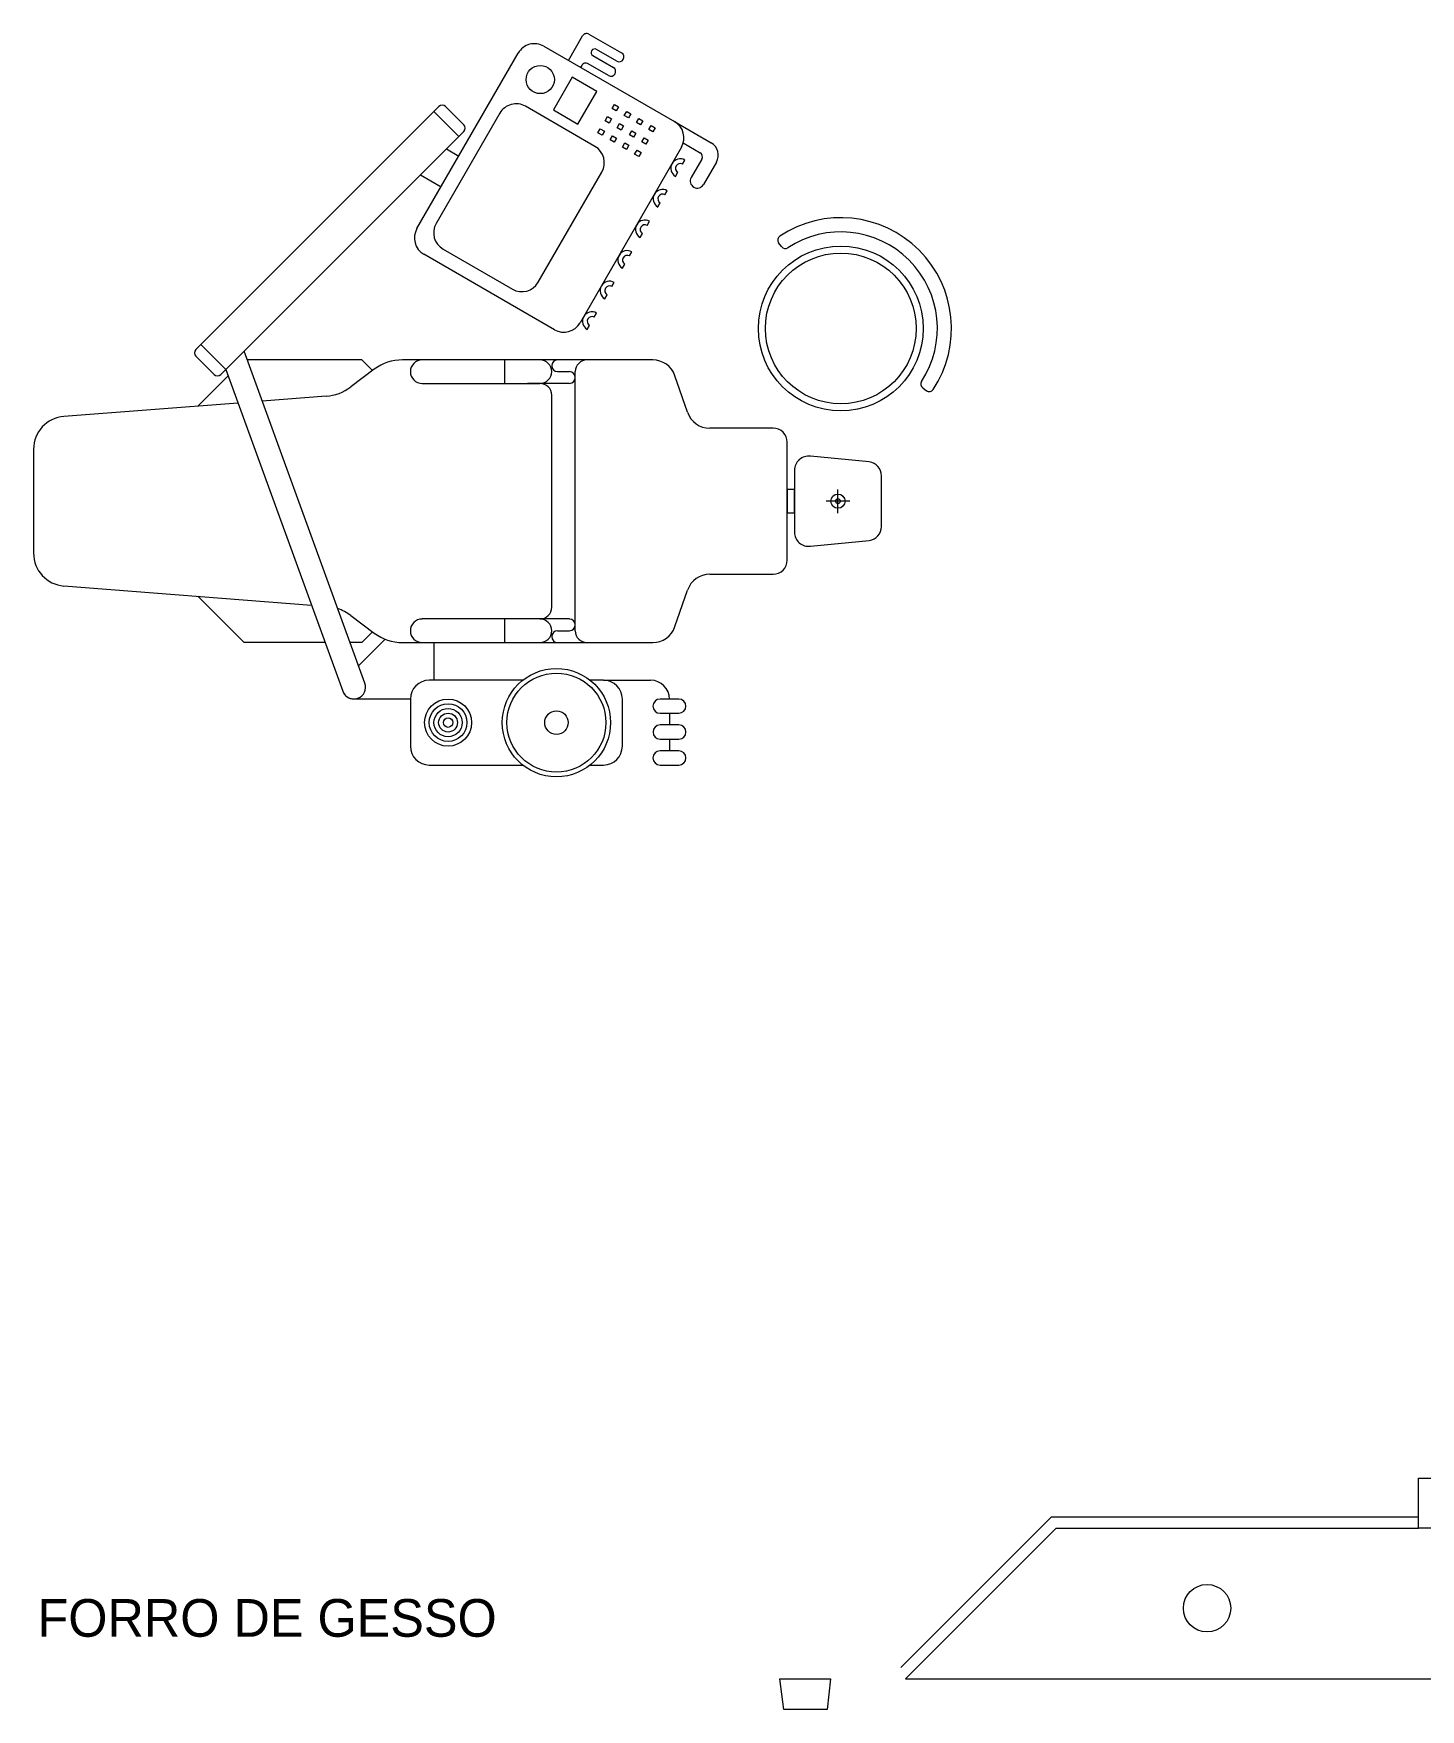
# Model space of a CAD drawing. Header units: metres. Extents: x 250.9 to 296.3, y -151.6 to -124.3.
# Drawn here: x 278.739 to 282.42, y -144.866 to -140.419 of the extents above; entities that cross this region are included whole.
import ezdxf
from ezdxf.enums import TextEntityAlignment as Align

# ---------------------------------------------------------------- set-up
doc = ezdxf.new("R2010")
doc.units = ezdxf.units.M
doc.header["$MEASUREMENT"] = 0
doc.layers.add('A. muebles', color=152, linetype='Continuous', lineweight=15)
doc.styles.add('STYLUS', font='stylu.ttf')

msp = doc.modelspace()

# ---------------------------------------------------------------- linework, layer by layer
at = {"layer": 'A. muebles'}
for p, q in [((280.1587, -140.4906), (280.1962, -140.4257)), ((280.2133, -140.4211), (280.2999, -140.4711)), ((279.7567, -140.9369), (280.0255, -140.4714)), ((280.0938, -140.4531), (280.4402, -140.6531)), ((280.2874, -140.4928), (280.2333, -140.4615)), ((280.1942, -140.5042), (280.1912, -140.5094)), ((280.2654, -140.5309), (280.2112, -140.4997)), ((280.2237, -140.478), (280.2779, -140.5092)), ((280.1687, -140.5355), (280.1187, -140.6221)), ((280.2337, -140.573), (280.1687, -140.5355)), ((280.1837, -140.6596), (280.2337, -140.573)), ((279.1832, -141.2448), (279.8019, -140.626)), ((279.8019, -140.626), (279.8152, -140.6128)), ((279.8682, -140.6923), (279.8019, -140.626)), ((279.8019, -140.626), (279.8682, -140.6923)), ((279.9767, -140.6309), (279.8079, -140.9232)), ((279.8328, -140.6128), (279.8814, -140.6614)), ((280.229, -140.7189), (280.045, -140.6126)), ((280.1187, -140.6221), (280.1837, -140.6596)), ((280.2558, -140.6507), (280.262, -140.6398)), ((280.2666, -140.6569), (280.2558, -140.6507)), ((280.262, -140.6398), (280.2729, -140.6461)), ((280.2729, -140.6461), (280.2666, -140.6569)), ((280.2745, -140.6182), (280.2808, -140.6074)), ((280.2854, -140.6244), (280.2745, -140.6182)), ((280.2808, -140.6074), (280.2916, -140.6136)), ((280.2916, -140.6136), (280.2854, -140.6244)), ((280.307, -140.6369), (280.3133, -140.6261)), ((280.3178, -140.6432), (280.307, -140.6369)), ((280.3133, -140.6261), (280.3241, -140.6324)), ((280.3241, -140.6324), (280.3178, -140.6432)), ((280.3395, -140.6557), (280.3457, -140.6449)), ((280.3457, -140.6449), (280.3566, -140.6511)), ((279.8682, -140.6923), (279.2495, -141.3111)), ((279.8814, -140.6791), (279.8682, -140.6923)), ((280.237, -140.6831), (280.2433, -140.6723)), ((280.2479, -140.6894), (280.237, -140.6831)), ((280.2433, -140.6723), (280.2541, -140.6786)), ((280.2541, -140.6786), (280.2479, -140.6894)), ((280.2695, -140.7019), (280.2758, -140.6911)), ((280.2758, -140.6911), (280.2866, -140.6973)), ((280.2883, -140.6694), (280.2945, -140.6586)), ((280.2991, -140.6757), (280.2883, -140.6694)), ((280.2945, -140.6586), (280.3053, -140.6648)), ((280.3053, -140.6648), (280.2991, -140.6757)), ((280.3207, -140.6882), (280.327, -140.6773)), ((280.3316, -140.6944), (280.3207, -140.6882)), ((280.327, -140.6773), (280.3378, -140.6836)), ((280.3378, -140.6836), (280.3316, -140.6944)), ((280.3503, -140.6619), (280.3395, -140.6557)), ((280.3566, -140.6511), (280.3503, -140.6619)), ((280.372, -140.6744), (280.3782, -140.6636)), ((280.3828, -140.6807), (280.372, -140.6744)), ((280.3782, -140.6636), (280.389, -140.6699)), ((280.389, -140.6699), (280.3828, -140.6807)), ((280.4402, -140.6531), (280.5376, -140.7094)), ((279.8348, -140.7257), (279.8677, -140.7447)), ((280.4585, -140.7214), (280.1897, -141.1869)), ((280.2803, -140.7081), (280.2695, -140.7019)), ((280.2866, -140.6973), (280.2803, -140.7081)), ((280.302, -140.7206), (280.3082, -140.7098)), ((280.3128, -140.7269), (280.302, -140.7206)), ((280.3082, -140.7098), (280.3191, -140.7161)), ((280.3191, -140.7161), (280.3128, -140.7269)), ((280.3345, -140.7394), (280.3407, -140.7286)), ((280.3453, -140.7456), (280.3345, -140.7394)), ((280.3407, -140.7286), (280.3515, -140.7348)), ((280.3515, -140.7348), (280.3453, -140.7456)), ((280.3532, -140.7069), (280.3595, -140.6961)), ((280.364, -140.7132), (280.3532, -140.7069)), ((280.3595, -140.6961), (280.3703, -140.7023)), ((280.3703, -140.7023), (280.364, -140.7132)), ((280.4633, -140.7099), (280.508, -140.7357)), ((280.4616, -140.7661), (280.4678, -140.7552)), ((280.5126, -140.7527), (280.4844, -140.8014)), ((280.5513, -140.7607), (280.5169, -140.8202)), ((279.7662, -140.7943), (279.8208, -140.8259)), ((280.0786, -141.0794), (280.2473, -140.7872)), ((280.4428, -140.7985), (280.4491, -140.7877)), ((280.396, -140.8797), (280.4022, -140.8689)), ((280.4147, -140.8473), (280.421, -140.8364)), ((280.3678, -140.9284), (280.3741, -140.9176)), ((280.3491, -140.9609), (280.3553, -140.9501)), ((280.1214, -141.2052), (279.775, -141.0052)), ((279.8262, -140.9915), (280.0103, -141.0977)), ((280.321, -141.0096), (280.3272, -140.9988)), ((280.7238, -140.9847), (280.7165, -140.9746)), ((280.3022, -141.0421), (280.3085, -141.0313)), ((280.2741, -141.0908), (280.2803, -141.08)), ((280.2553, -141.1233), (280.2616, -141.1125)), ((280.2272, -141.172), (280.2335, -141.1612)), ((280.2085, -141.2045), (280.2147, -141.1937)), ((279.1699, -141.258), (279.1832, -141.2448)), ((279.2495, -141.3111), (279.1832, -141.2448)), ((279.6189, -142.1433), (279.2982, -141.2623)), ((279.1699, -141.2757), (279.2185, -141.3243)), ((279.2362, -141.3243), (279.2495, -141.3111)), ((279.2495, -141.3111), (279.5601, -142.1646)), ((279.6109, -141.2853), (279.3066, -141.2853)), ((279.6435, -141.3103), (279.581, -141.3572)), ((279.6392, -141.3136), (279.6109, -141.2853)), ((280.2081, -141.2853), (279.7185, -141.2853)), ((280.0831, -141.2853), (279.7706, -141.2853)), ((279.9894, -141.2853), (279.9894, -141.3478)), ((280.13, -141.3166), (280.1613, -141.3166)), ((280.1769, -142.0041), (280.1769, -141.3166)), ((280.3823, -141.2853), (280.2081, -141.2853)), ((279.2557, -141.3281), (279.1757, -141.408)), ((279.7706, -141.3478), (280.0831, -141.3478)), ((280.1613, -141.3478), (280.0505, -141.3478)), ((280.4748, -141.4245), (280.4414, -141.3275)), ((281.0988, -141.3597), (281.1089, -141.3671)), ((279.2818, -141.3999), (278.8202, -141.4354)), ((279.5156, -141.3819), (279.3465, -141.3949)), ((280.1144, -141.9416), (280.1144, -141.3791)), ((280.7019, -141.4666), (280.5339, -141.4666)), ((278.7394, -141.5226), (278.7394, -141.7981)), ((280.7394, -141.8166), (280.7394, -141.5041)), ((280.7584, -141.5782), (280.7584, -141.7425)), ((280.9568, -141.556), (280.8008, -141.541)), ((280.7584, -141.6291), (280.7394, -141.6291)), ((280.7394, -141.6291), (280.7394, -141.6916)), ((280.7584, -141.6916), (280.7584, -141.6291)), ((280.8739, -141.6918), (280.8739, -141.6289)), ((280.9894, -141.7275), (280.9894, -141.5932)), ((280.9053, -141.6603), (280.8424, -141.6603)), ((280.7394, -141.6916), (280.7584, -141.6916)), ((280.8008, -141.7797), (280.9568, -141.7647)), ((278.8202, -141.8853), (279.4769, -141.9358)), ((280.5339, -141.8541), (280.7019, -141.8541)), ((279.2984, -142.0353), (279.1757, -141.9126)), ((280.4414, -141.9932), (280.4748, -141.8962)), ((279.581, -141.9634), (279.6435, -142.0103)), ((280.0831, -141.9728), (279.7706, -141.9728)), ((279.9894, -141.9728), (279.9894, -142.0353)), ((280.1613, -141.9728), (280.0505, -141.9728)), ((279.6727, -142.0266), (279.6021, -142.0972)), ((279.6392, -142.0071), (279.6109, -142.0353)), ((280.13, -142.0041), (280.1613, -142.0041)), ((279.5131, -142.0353), (279.2984, -142.0353)), ((279.6109, -142.0353), (279.5796, -142.0353)), ((279.7185, -142.0353), (280.2081, -142.0353)), ((279.7706, -142.0353), (280.0831, -142.0353)), ((279.8019, -142.0353), (279.8019, -142.1353)), ((280.2081, -142.0353), (280.3823, -142.0353)), ((280.0374, -142.1353), (279.7894, -142.1353)), ((280.2519, -142.1353), (280.2164, -142.1353)), ((280.2519, -142.1353), (280.3769, -142.1353)), ((279.7394, -142.1852), (279.5895, -142.1852)), ((279.7394, -142.1853), (279.7394, -142.3103)), ((280.3019, -142.3103), (280.3019, -142.1853)), ((280.4519, -142.1853), (280.4019, -142.1853)), ((280.4019, -142.2228), (280.4519, -142.2228)), ((280.4269, -142.2228), (280.4269, -142.2541)), ((280.4519, -142.2541), (280.4019, -142.2541)), ((280.4019, -142.2916), (280.4519, -142.2916)), ((280.4269, -142.2916), (280.4269, -142.3228)), ((280.4519, -142.3228), (280.4019, -142.3228)), ((279.7894, -142.3603), (280.0374, -142.3603)), ((280.2164, -142.3603), (280.2519, -142.3603)), ((280.4019, -142.3603), (280.4519, -142.3603)), ((281.0404, -144.7547), (281.4404, -144.3547)), ((281.0529, -144.7847), (281.4529, -144.3847)), ((281.4404, -144.3547), (282.414, -144.3547)), ((281.4529, -144.3847), (282.414, -144.3847)), ((281.0529, -144.7847), (284.6503, -144.7847))]:
    msp.add_line(p, q, dxfattribs=at)
for points in [[(282.414, -144.2525), (283.2892, -144.2525), (283.2892, -144.3847), (282.414, -144.3847)], [(280.7196, -144.7845), (280.8538, -144.7845), (280.8453, -144.8662), (280.7301, -144.8662)]]:
    msp.add_lwpolyline(points, close=True, dxfattribs=at)
for centre, radius in [((280.0839, -140.5415), 0.0375), ((280.8815, -141.202), 0.2188), ((280.8815, -141.202), 0.2), ((280.8739, -141.6603), 0.0189), ((280.8739, -141.6603), 0.00644), ((280.1269, -142.2478), 0.1437), ((280.1269, -142.2478), 0.1313), ((279.8394, -142.2478), 0.0625), ((279.8394, -142.2478), 0.05), ((279.8394, -142.2478), 0.0375), ((279.8394, -142.2478), 0.025), ((279.8394, -142.2478), 0.0125), ((280.1269, -142.2478), 0.0312), ((281.8534, -144.5975), 0.0629)]:
    msp.add_circle(centre, radius, dxfattribs=at)
for centre, radius, start, end in [((280.207, -140.4319), 0.0125, 60, 150), ((280.0688, -140.4964), 0.05, 60, 150), ((280.2285, -140.4698), 0.00952, 60, 240), ((280.2936, -140.4819), 0.0125, 240, 60), ((280.205, -140.5105), 0.0125, 60, 150), ((280.2716, -140.5201), 0.0125, 240, 60), ((280.02, -140.6559), 0.05, 60, 150), ((279.824, -140.6216), 0.0125, 45, 135), ((279.8726, -140.6702), 0.0125, 315, 45), ((280.4152, -140.6964), 0.05, 330, 60), ((280.204, -140.7622), 0.05, 330, 60), ((280.5017, -140.7465), 0.0125, 330, 60), ((280.5188, -140.7419), 0.0375, 330, 60), ((280.4553, -140.7769), 0.025, 60, 240), ((280.4553, -140.7769), 0.0125, 60, 240), ((280.5007, -140.8108), 0.0187, 150, 330), ((280.4085, -140.8581), 0.025, 60, 240), ((280.4085, -140.8581), 0.0125, 60, 240), ((280.3616, -140.9393), 0.025, 60, 240), ((280.8815, -141.202), 0.2938, 326.5682, 123.4318), ((279.8, -140.9619), 0.05, 150, 240), ((279.8512, -140.9482), 0.05, 150, 240), ((280.3616, -140.9393), 0.0125, 60, 240), ((280.7266, -140.9673), 0.0125, 123.4318, 215.9791), ((280.8815, -141.202), 0.2562, 326.6867, 123.3133), ((280.3147, -141.0205), 0.025, 60, 240), ((280.7339, -140.9774), 0.0125, 215.9791, 303.3133), ((280.3147, -141.0205), 0.0125, 60, 240), ((280.0353, -141.0544), 0.05, 240, 330), ((280.2678, -141.1017), 0.025, 60, 240), ((280.2678, -141.1017), 0.0125, 60, 240), ((280.221, -141.1828), 0.025, 60, 240), ((280.221, -141.1828), 0.0125, 60, 240), ((280.1464, -141.1619), 0.05, 240, 330), ((279.1788, -141.2669), 0.0125, 135, 225), ((279.7185, -141.4103), 0.125, 90, 126.8699), ((279.7706, -141.3166), 0.0312, 90, 270), ((280.0831, -141.3166), 0.0312, 270, 90), ((280.13, -141.301), 0.0156, 90, 270), ((280.1613, -141.3322), 0.0156, 270, 90), ((280.2081, -141.3166), 0.0312, 90, 180), ((280.3823, -141.3478), 0.0625, 19.0256, 90), ((279.2274, -141.3155), 0.0125, 225, 315), ((279.506, -141.2572), 0.125, 274.3987, 306.8699), ((280.0831, -141.3791), 0.0312, 0, 90), ((281.1061, -141.3496), 0.0125, 146.6867, 234.0209), ((281.1162, -141.3569), 0.0125, 234.0209, 326.5682), ((278.8269, -141.5226), 0.0875, 94.3987, 180), ((280.5339, -141.4041), 0.0625, 199.0256, 270), ((280.7019, -141.5041), 0.0375, 0, 90), ((280.7959, -141.5782), 0.0375, 82.4054, 180), ((280.9519, -141.5932), 0.0375, 360, 82.4054), ((280.7959, -141.7425), 0.0375, 180, 277.5946), ((280.9519, -141.7275), 0.0375, 277.5946, 0), ((278.8269, -141.7981), 0.0875, 180, 265.6013), ((280.7019, -141.8166), 0.0375, 270, 360), ((280.5339, -141.9166), 0.0625, 90, 160.9744), ((279.506, -142.0634), 0.125, 53.1301, 70.9409), ((279.7706, -142.0041), 0.0312, 90, 270), ((280.0831, -141.9416), 0.0312, 270, 0), ((280.0831, -142.0041), 0.0312, 270, 90), ((280.1613, -141.9885), 0.0156, 270, 90), ((279.7185, -141.9103), 0.125, 233.1301, 270), ((280.13, -142.0197), 0.0156, 90, 270), ((280.2081, -142.0041), 0.0312, 180, 270), ((280.3823, -141.9728), 0.0625, 270, 340.9744), ((279.5895, -142.1539), 0.0312, 200, 20), ((279.7894, -142.1853), 0.05, 90, 180), ((280.2519, -142.1853), 0.05, 0, 90), ((280.3769, -142.1853), 0.05, 0, 90), ((279.5895, -142.1539), 0.0312, 200, 270), ((280.4019, -142.2041), 0.0188, 90, 270), ((280.4519, -142.2041), 0.0187, 270, 90), ((280.4019, -142.2728), 0.0187, 90, 270), ((280.4519, -142.2728), 0.0188, 270, 90), ((279.7894, -142.3103), 0.05, 180, 270), ((280.2519, -142.3103), 0.05, 270, 360), ((280.4019, -142.3416), 0.0188, 90, 270), ((280.4519, -142.3416), 0.0187, 270, 90)]:
    msp.add_arc(centre, radius, start, end, dxfattribs=at)

# ---------------------------------------------------------------- texts
at = {"layer": 'A. muebles', "style": 'STYLUS'}
msp.add_text('FORRO DE GESSO', height=0.1, dxfattribs=at).set_placement((279.3592, -144.6232), align=Align.MIDDLE)

doc.saveas('drawing.dxf')
